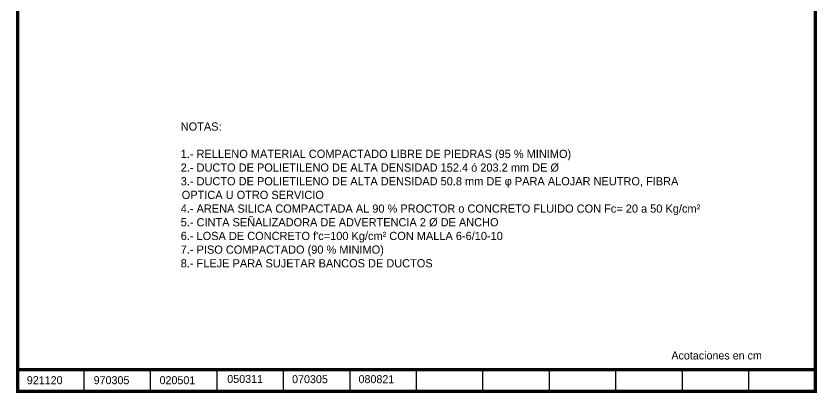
# Model space of a CAD drawing. Header units: inches. Extents: x -1525 to 1401, y 94 to 4201.
# Drawn here: x -1525 to 1401, y 94 to 1472 of the extents above; entities that cross this region are included whole.
import ezdxf

# ---------------------------------------------------------------- set-up
doc = ezdxf.new("R2010")
doc.units = ezdxf.units.IN
doc.header["$MEASUREMENT"] = 0
doc.layers.get('0').update_dxf_attribs({"color": 3})
for name, color, linetype in [('Cinta', 52, 'Continuous'), ('Dimensiones', 7, 'Continuous'), ('Marco', 7, 'Continuous'), ('Textos', 7, 'Continuous')]:
    doc.layers.add(name, color=color, linetype=linetype)
doc.styles.get("Standard").update_dxf_attribs({"font": ''})
doc.styles.get('Standard').set_extended_font_data('Zurich Ex BT')

# ---------------------------------------------------------------- blocks, each defined once
blk = doc.blocks.new('FECHA')
for s, p in [('921120', (14.8, 11.5)), ('970305', (123.3, 11.5)), ('020501', (230.3, 11.5))]:
    blk.add_text(s, height=13).set_placement(p)
blk = doc.blocks.new('MARCO')
at = {"layer": 'Marco'}
for p, q in [((107.9, 0), (107.9, 35)), ((215.8, 0), (215.8, 35)), ((323.8, 0), (323.8, 35)), ((431.7, 0), (431.7, 35)), ((539.6, 0), (539.6, 35)), ((647.5, 0), (647.5, 35)), ((755.4, 0), (755.4, 35)), ((863.3, 0), (863.3, 35)), ((971.3, 0), (971.3, 35)), ((1079.2, 0), (1079.2, 35)), ((1187.1, 0), (1187.1, 35))]:
    blk.add_line(p, q, dxfattribs=at)
at = {"layer": 'Marco', "const_width": 5.6}
blk.add_lwpolyline([(0, 0), (0, 1820), (1295, 1820), (1295, 0)], close=True, dxfattribs=at)
blk.add_lwpolyline([(1295, 35), (0, 35)], dxfattribs=at)
blk = doc.blocks.new('Marco y Logo')
at = {"xscale": 2.25, "yscale": 2.25, "zscale": 2.25}
blk.add_blockref('MARCO', (-1518.8, 100), dxfattribs=at)

msp = doc.modelspace()

# ---------------------------------------------------------------- block references
at = {"layer": 'Dimensiones'}
msp.add_blockref('Marco y Logo', (0, 0), dxfattribs=at)
at = {"layer": 'Marco', "xscale": 2.25, "yscale": 2.25, "zscale": 2.25}
msp.add_blockref('FECHA', (-1518.8, 100), dxfattribs=at)

# ---------------------------------------------------------------- texts
at = {"layer": 'Cinta', "color": 0, "insert": (-923.4, 1083.1), "char_height": 30, "width": 1838.509, "attachment_point": 1}
msp.add_mtext("NOTAS:\\P\\P1.- RELLENO MATERIAL COMPACTADO LIBRE DE PIEDRAS (95 % MINIMO)\\P2.- DUCTO DE POLIETILENO DE ALTA DENSIDAD 152.4 ó 203.2 mm DE Ø\\P\\pi-3.828,l3.828;3.- DUCTO DE POLIETILENO DE ALTA DENSIDAD 50.8 mm DE {\\fSymbol|b0|i0|c2|p18;f }PARA ALOJAR NEUTRO, FIBRA OPTICA U OTRO SERVICIO{\\fSymbol|b0|i0|c2|p18;\\P\\pi0,l0;}4.- ARENA SILICA COMPACTADA AL 90 % PROCTOR o CONCRETO FLUIDO CON Fc= 20 a 50 Kg/cm{\\fZurich BlkEx BT|b0|i0|c0|p32;²}\\P5.- CINTA SEÑALIZADORA DE ADVERTENCIA 2 Ø DE ANCHO\\P6.- LOSA DE CONCRETO f'c=100 Kg/cm{\\fZurich BlkEx BT|b0|i0|c0|p32;² }CON MALLA 6-6/10-10\\P7.- PISO COMPACTADO (90 % MINIMO)\\P8.- FLEJE PARA SUJETAR BANCOS DE DUCTOS", dxfattribs=at)
at = {"layer": 'Marco'}
for s, p in [('050311', (-753.2, 130.5)), ('070305', (-516.4, 129.6)), ('080821', (-273.6, 129.6))]:
    msp.add_text(s, height=29.25, dxfattribs=at).set_placement(p)
at = {"layer": 'Textos', "insert": (869.4, 245.5), "char_height": 29.25, "width": 484, "attachment_point": 1}
msp.add_mtext('{\\fZurich BlkEx BT|b0|i0|c0|p34;Acotaciones en cm}', dxfattribs=at)

doc.saveas('drawing.dxf')
